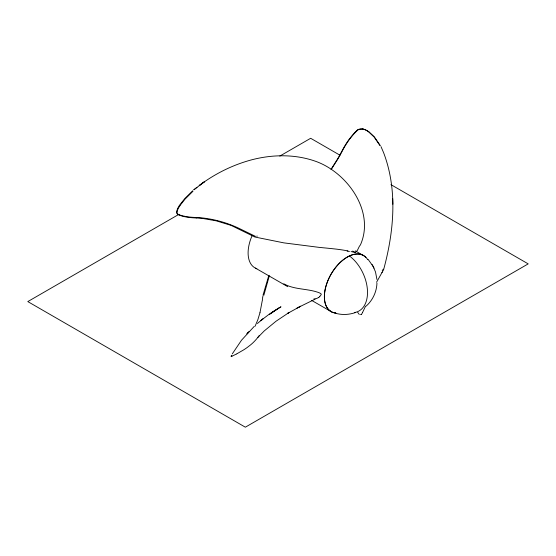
<?xml version="1.0" encoding="UTF-8"?>
<svg xmlns="http://www.w3.org/2000/svg" width="556" height="556" viewBox="0 0 556 556"><rect width="100%" height="100%" fill="white"/><g stroke="black" fill="none" stroke-linecap="round" stroke-linejoin="round"><path stroke-width="0.83" d="M380.992 146.603L383.557 152.566C397.804 189.798 393.947 231.505 383.73 269.215M376.954 283.004C376.711 291.754 372.694 300.323 366.14 306.12M263.044 295.097L268.743 275.713M262.925 295.987L262.724 297.425M262.342 300.108L262.654 297.905M262.272 300.594L259.979 312.694M259.965 312.75L257.845 319.714L255.1 326.219M177.274 210.8L176.933 212.774L177.392 214.088A5.935 3.051 -33.9 0 0 177.92 214.498A59.27 29.628 -30.1 0 0 184.821 216.736A91.33 41.408 -24.3 0 0 196.219 217.966M269.368 275.679L263.815 295.347M177.399 209.146L176.613 212.01L177.079 213.608A5.928 3.065 -33.5 0 0 177.607 214.018M365.57 306.134L362.686 312.187M362.588 312.382L361.845 313.82A3.697 2.134 0 0 1 361.442 314.335M376.572 282.212L382.215 272.141M232.304 353.852L241.512 340.223L254.245 326.365M382.465 271.717L383.536 269.813A2.975 1.717 0 0 0 383.654 269.271M381.937 272.607L382.146 272.245M331.008 169.378L337.332 159.35A132.217 103.089 -79.1 0 0 341.53 151.788M179.949 205.56L185.016 199.152L192.967 191.264M331.293 169.385L337.638 159.384A131.272 102.144 -79 0 0 341.843 151.844A91.33 80.46 -87.7 0 1 350.078 138.52M259.277 335.476L259.047 335.803A88.995 51.381 0 0 1 253.543 342.225A71.217 41.116 0 0 1 250.422 345.012L247.191 347.5A76.916 44.404 0 0 1 243.597 349.912L237.315 353.54M351.086 251.569L352.268 251.826A20.961 13.434 29.2 0 1 353.428 252.118C357.39 254.175 358.182 246.822 360.434 244.89C375.043 211.843 347.841 173.465 316.878 161.768L316.864 161.761C296.237 154.095 273.364 154.255 252.215 159.676C233.138 164.694 215.075 173.618 199.326 185.475M319.769 296.404L320.207 295.875A20.961 11.259 25.5 0 1 320.673 295.361L321.326 294.353L320.756 293.54A15.186 8.729 59.6 0 1 319.881 293.109A11.412 6.707 60.8 0 0 319.047 292.713A19.217 11.148 60 0 0 318.24 292.407C307.037 288.439 294.339 289.773 283.803 283.803M247.413 333.315L246.892 333.892M247.948 332.738L247.128 333.635L248.483 332.161M257.817 337.478L264.26 330.917L275.991 321.257L288.905 312.611L287.681 313.369L300.615 306.238L296.584 308.365M248.178 332.488L249.025 331.591M192.668 190.805L184.703 198.687L179.63 205.088A29.016 14.484 -35.4 0 0 177.371 209.153M231.838 355.284L231.63 355.472A4.288 2.474 0 0 0 231.247 355.861L231.101 356.41M361.442 314.335L360.83 314.661A1.091 0.625 0 0 1 360.615 314.494L360.566 314.432M257.407 323.488L262.939 318.887L260.688 320.701M261.806 319.79L260.979 320.464L269.799 313.751L280.982 306.787L272.197 312.208M193.94 189.742L204.379 181.791M193.78 189.839L196.97 187.323M269.542 314.501L273.441 311.478M271.099 313.299L278.695 308.087M199.208 185.558L204.601 181.624M179.004 214.289L27.8 301.588L245.342 427.189L528.2 263.878L390.924 184.627M279.814 156.09L310.658 138.284L339.911 155.173M236.898 353.762L236.481 353.984M236.224 354.123L232.582 355.93A10.279 5.935 0 0 1 232.054 356.16L231.921 356.208M299.142 307.009L315.106 299.191M231.852 356.236L231.261 356.41M355.166 312.653C348.716 314.842 341.599 315.113 335.066 313.125M257.275 236.112L256.712 236.182M255.412 236.342L240.143 228.919C228.363 223.109 215.526 219.418 202.481 217.952A132.217 74.685 -34.6 0 0 195.92 217.472A91.163 40.456 -23.5 0 1 184.46 216.305M383.661 269.257L382.646 269.931A17.597 10.161 0 0 0 382.222 270.355M362.31 128.971L358.516 129.624A5.935 4.83 -76.9 0 0 357.598 130.285M362.401 128.943L364.215 129.43M363.207 129.131L360.302 128.846L358.168 129.527A5.928 4.823 -77.5 0 0 357.258 130.194M355.319 250.895L362.839 255.211M255.399 268.096L287.737 286.681M311.596 300.379L331.682 311.902M368.802 131.716L374.424 137.005L380.262 145.526M359.294 314.487L357.71 312.382M368.121 259.388L373 266.213M355.221 252.5L354.902 252.257A15.186 3.273 21 0 1 354.033 251.778A11.412 2.252 21.7 0 0 353.143 251.298A19.217 4.031 21.3 0 0 352.685 251.055M379.88 145.45L374.049 136.929L368.433 131.626A29.016 23.623 -74 0 0 364.229 129.402M373.194 266.574L375.502 271.933L376.933 279.453M372.103 264.545L374.049 268.166M392.689 198.631L392.849 204.254M341.565 151.809A91.163 80.926 -88.7 0 1 349.752 138.444M349.807 138.507A59.193 48.768 -79.1 0 1 357.237 130.16M363.235 129.048A26.479 21.545 -74.2 0 1 368.767 131.779M350.134 138.576A59.27 49.665 -81 0 1 357.577 130.25M313.869 298.933A71.119 25.493 -74 0 0 315.766 298.676A45.967 18.021 -89.8 0 0 317.434 298.099A42.958 16.061 -83.9 0 0 318.56 297.481M319.825 296.543A19.342 8.458 76.8 0 1 318.581 297.543M184.522 216.249A59.193 30.26 -32 0 1 177.579 214.039M177.218 210.821A26.479 13.261 -35.4 0 1 180.019 205.56M196.192 217.987A131.272 74.261 -34.8 0 1 202.731 218.473L216.242 220.843L229.92 225.027A139.32 77.986 -20.7 0 1 231.88 225.771L254.933 237.03L283.88 242.875L319.026 247.357A80.405 10.425 3.5 0 0 324.301 247.879A81.808 8.138 6.9 0 1 329.694 248.414A61.813 5.678 6.8 0 1 335.198 248.998A71.119 34.305 9.2 0 1 340.793 249.72A45.967 11.169 8.8 0 1 345.026 250.402A42.958 14.456 8.4 0 1 347.882 250.93M347.139 251.034A19.342 0.591 10.9 0 1 349.453 251.486M335.831 313.063A32.352 18.723 -60.1 0 1 330.327 275.484A32.352 18.723 -60.1 0 1 365.883 257.484M349.425 255.948A32.616 20.572 65.1 0 1 367.342 288.842A32.616 20.572 65.1 0 1 354.749 312.5M256.851 268.701A32.352 18.723 -60.1 0 1 252.035 235.814M335.817 313.07A32.422 18.723 -60 0 1 331.529 273.448A32.422 18.723 -60 0 1 367.718 259.673"/></g></svg>
